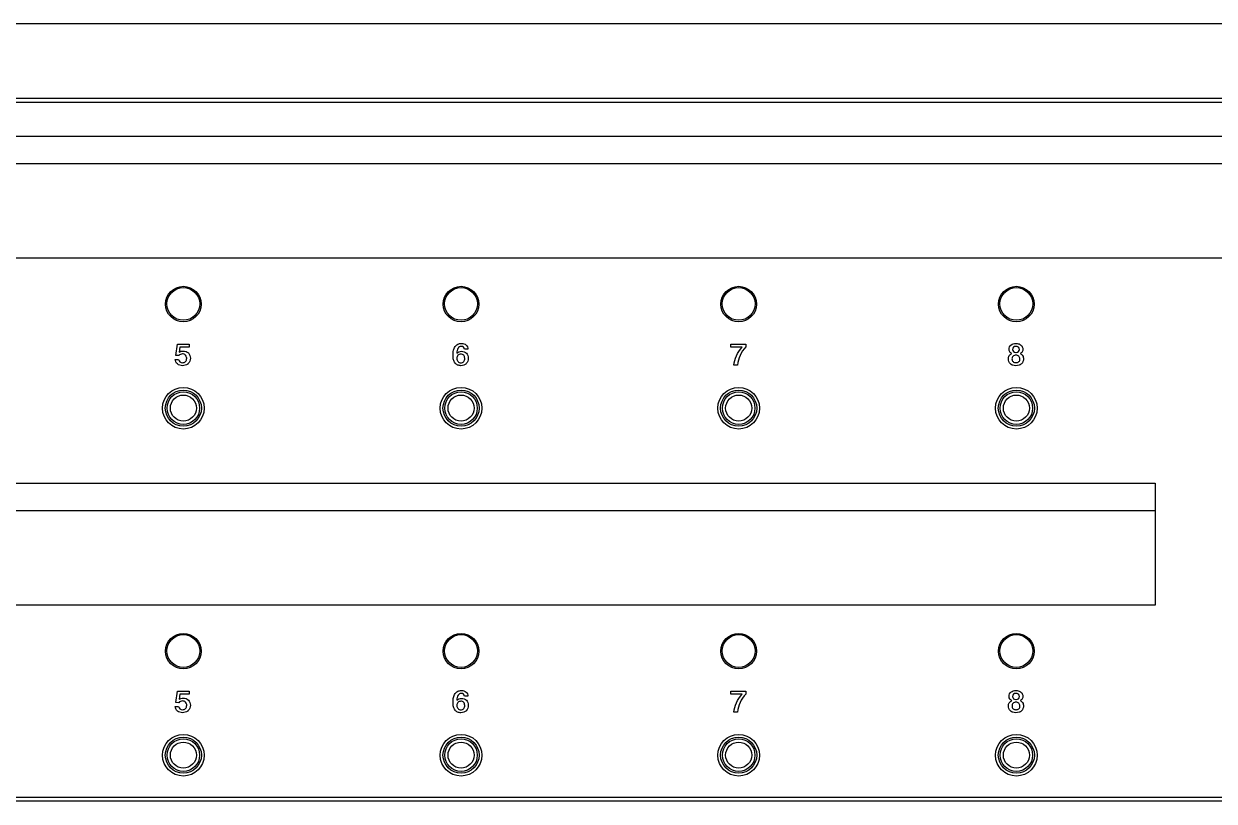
# Model space of a CAD drawing. Header units: inches. Extents: x 29 to 2254, y 8 to 2046.
# Drawn here: x 38.354 to 42.35, y 33.62 to 36.23 of the extents above; entities that cross this region are included whole.
import ezdxf

# ---------------------------------------------------------------- set-up
doc = ezdxf.new("R2010")
doc.units = ezdxf.units.IN
doc.header["$MEASUREMENT"] = 0

msp = doc.modelspace()

# ---------------------------------------------------------------- linework, layer by layer
at = {"color": 7, "linetype": 'Continuous'}
for p, q in [((47.4094, 36.2297), (31.3018, 36.2297)), ((47.4094, 35.979), (31.3018, 35.979)), ((47.3954, 35.965), (31.3157, 35.965)), ((34.6948, 35.8527), (45.8807, 35.8527)), ((45.8807, 35.7595), (34.6948, 35.7595)), ((45.8807, 35.4425), (34.6948, 35.4425)), ((38.8643, 35.1159), (38.8696, 35.1543)), ((38.8696, 35.1543), (38.9093, 35.1543)), ((38.8779, 35.1442), (38.8755, 35.127)), ((38.9093, 35.1442), (38.8779, 35.1442)), ((38.9093, 35.1543), (38.9093, 35.1442)), ((39.845, 35.1371), (39.8333, 35.1371)), ((40.7275, 35.1543), (40.7777, 35.1543)), ((40.7275, 35.1437), (40.7275, 35.1543)), ((40.7652, 35.1437), (40.7275, 35.1437)), ((40.7777, 35.1543), (40.7777, 35.1447)), ((38.8621, 35.103), (38.8737, 35.103)), ((38.8747, 35.1156), (38.8643, 35.1159)), ((40.7501, 35.084), (40.7375, 35.084)), ((34.6948, 34.6875), (42.152, 34.6875)), ((42.152, 34.6875), (42.152, 34.5943)), ((42.152, 34.5943), (34.6948, 34.5943)), ((42.152, 34.5943), (42.152, 34.2773)), ((42.152, 34.2773), (34.6948, 34.2773)), ((38.8643, 33.9507), (38.8697, 33.9891)), ((38.8697, 33.9891), (38.9093, 33.9891)), ((38.8779, 33.979), (38.8755, 33.9618)), ((38.9093, 33.979), (38.8779, 33.979)), ((38.9093, 33.9891), (38.9093, 33.979)), ((39.845, 33.9719), (39.8333, 33.9719)), ((40.7275, 33.9891), (40.7778, 33.9891)), ((40.7275, 33.9785), (40.7275, 33.9891)), ((40.7652, 33.9785), (40.7275, 33.9785)), ((40.7778, 33.9891), (40.7778, 33.9795)), ((38.8621, 33.9379), (38.8737, 33.9379)), ((38.8747, 33.9504), (38.8643, 33.9507)), ((40.7501, 33.9188), (40.7376, 33.9188)), ((47.4094, 33.6197), (31.3018, 33.6197)), ((31.3157, 33.6337), (47.3954, 33.6337))]:
    msp.add_line(p, q, dxfattribs=at)
for centre, radius in [((38.8895, 35.2887), 0.0597), ((38.8895, 35.2892), 0.055), ((39.8217, 35.2887), 0.0597), ((39.8217, 35.2892), 0.055), ((40.7538, 35.2887), 0.0597), ((40.7538, 35.2892), 0.055), ((41.686, 35.2887), 0.0597), ((41.686, 35.2892), 0.055), ((38.8895, 34.9392), 0.0699), ((39.8217, 34.9392), 0.0699), ((40.7538, 34.9392), 0.0699), ((41.686, 34.9392), 0.0699), ((38.8895, 34.9396), 0.0606), ((38.8895, 34.9396), 0.0547), ((38.8895, 34.9396), 0.0437), ((39.8217, 34.9396), 0.0606), ((39.8217, 34.9396), 0.0547), ((39.8217, 34.9396), 0.0437), ((40.7538, 34.9396), 0.0606), ((40.7538, 34.9396), 0.0547), ((40.7538, 34.9396), 0.0437), ((41.686, 34.9396), 0.0606), ((41.686, 34.9396), 0.0547), ((41.686, 34.9396), 0.0437), ((38.8895, 34.1235), 0.0597), ((38.8895, 34.124), 0.055), ((39.8217, 34.1235), 0.0597), ((39.8217, 34.124), 0.055), ((40.7538, 34.1235), 0.0597), ((40.7538, 34.124), 0.055), ((41.686, 34.1235), 0.0597), ((41.686, 34.124), 0.055), ((38.8895, 33.774), 0.0699), ((38.8895, 33.7744), 0.0606), ((38.8895, 33.7744), 0.0547), ((38.8895, 33.7744), 0.0437), ((39.8217, 33.774), 0.0699), ((39.8217, 33.7744), 0.0606), ((39.8217, 33.7744), 0.0547), ((39.8217, 33.7744), 0.0437), ((40.7538, 33.774), 0.0699), ((40.7538, 33.7744), 0.0606), ((40.7538, 33.7744), 0.0547), ((40.7538, 33.7744), 0.0437), ((41.686, 33.774), 0.0699), ((41.686, 33.7744), 0.0606), ((41.686, 33.7744), 0.0547), ((41.686, 33.7744), 0.0437)]:
    msp.add_circle(centre, radius, dxfattribs=at)
for points, knots in [([(38.8755, 35.127), (38.8773, 35.1284), (38.8817, 35.1306), (38.8926, 35.132), (38.9087, 35.1266), (38.9154, 35.1066), (38.91, 35.0926), (38.9046, 35.0879), (38.9041, 35.0875)], [0, 0, 0, 0, 0.092404, 0.195666, 0.449479, 0.707111, 0.97095, 1, 1, 1, 1]), ([(39.8393, 35.0888), (39.8371, 35.0865), (39.8314, 35.0829), (39.8209, 35.0814), (39.8099, 35.0831), (39.8006, 35.0907), (39.7956, 35.1026), (39.7944, 35.1173), (39.7957, 35.1326), (39.8, 35.1439), (39.8041, 35.1486), (39.8052, 35.1497)], [0, 0, 0, 0, 0.090147, 0.18811, 0.298921, 0.401333, 0.516791, 0.660179, 0.824204, 0.955016, 1, 1, 1, 1]), ([(39.8052, 35.1497), (39.8069, 35.1514), (39.8123, 35.1553), (39.8243, 35.1575), (39.84, 35.1535), (39.8447, 35.1423), (39.845, 35.1371)], [0, 0, 0, 0, 0.137496, 0.378269, 0.697474, 1, 1, 1, 1]), ([(39.8333, 35.1371), (39.833, 35.1397), (39.8307, 35.1453), (39.8207, 35.1479), (39.8082, 35.1408), (39.8076, 35.1296), (39.8074, 35.1236)], [0, 0, 0, 0, 0.170694, 0.346201, 0.610012, 1, 1, 1, 1]), ([(39.8074, 35.1236), (39.8093, 35.1258), (39.8144, 35.1295), (39.8263, 35.1312), (39.842, 35.1256), (39.8483, 35.1064), (39.8439, 35.0934), (39.8393, 35.0888)], [0, 0, 0, 0, 0.119255, 0.247872, 0.48695, 0.732781, 1, 1, 1, 1]), ([(40.7375, 35.084), (40.7386, 35.0946), (40.7446, 35.1165), (40.7576, 35.135), (40.7652, 35.1437)], [0, 0, 0, 0, 0.481897, 1, 1, 1, 1]), ([(40.7777, 35.1447), (40.7701, 35.1362), (40.7569, 35.1174), (40.7512, 35.0951), (40.7501, 35.084)], [0, 0, 0, 0, 0.505977, 1, 1, 1, 1]), ([(41.6708, 35.1225), (41.6681, 35.1239), (41.663, 35.1278), (41.6604, 35.1392), (41.6668, 35.154), (41.6833, 35.1574), (41.6943, 35.1556), (41.6982, 35.1535)], [0, 0, 0, 0, 0.139596, 0.278511, 0.518448, 0.794361, 1, 1, 1, 1]), ([(41.6846, 35.1466), (41.6815, 35.1466), (41.6756, 35.1453), (41.672, 35.1366), (41.6754, 35.1278), (41.6816, 35.1263), (41.6849, 35.1264), (41.6851, 35.1264)], [0, 0, 0, 0, 0.25708, 0.488722, 0.727994, 0.986936, 1, 1, 1, 1]), ([(41.6851, 35.1264), (41.6881, 35.1264), (41.6939, 35.128), (41.6974, 35.1365), (41.6938, 35.1453), (41.6878, 35.1467), (41.6846, 35.1466)], [0, 0, 0, 0, 0.25313, 0.494513, 0.733517, 1, 1, 1, 1]), ([(41.6982, 35.1535), (41.6994, 35.1528), (41.7046, 35.1492), (41.709, 35.1393), (41.7064, 35.1279), (41.7013, 35.1239), (41.6986, 35.1225)], [0, 0, 0, 0, 0.110547, 0.518709, 0.758984, 1, 1, 1, 1]), ([(38.9041, 35.0875), (38.8993, 35.0837), (38.8866, 35.0802), (38.868, 35.0852), (38.8625, 35.0974), (38.8621, 35.103)], [0, 0, 0, 0, 0.339926, 0.680125, 1, 1, 1, 1]), ([(38.8737, 35.103), (38.874, 35.1001), (38.8769, 35.0937), (38.8871, 35.0909), (38.8984, 35.0947), (38.901, 35.1035), (38.9007, 35.1084), (38.9006, 35.1092)], [0, 0, 0, 0, 0.208104, 0.424303, 0.681719, 0.947444, 1, 1, 1, 1]), ([(38.9006, 35.1092), (38.9003, 35.1124), (38.8977, 35.1191), (38.8879, 35.1222), (38.8796, 35.1206), (38.876, 35.1174), (38.8747, 35.1156)], [0, 0, 0, 0, 0.26867, 0.598087, 0.800501, 1, 1, 1, 1]), ([(39.8211, 35.1205), (39.8174, 35.1205), (39.8099, 35.1177), (39.8069, 35.1061), (39.81, 35.0947), (39.8175, 35.0917), (39.8211, 35.0917)], [0, 0, 0, 0, 0.241648, 0.499705, 0.758886, 1, 1, 1, 1]), ([(39.8211, 35.0917), (39.8247, 35.0917), (39.8323, 35.0948), (39.8351, 35.1064), (39.832, 35.1178), (39.8247, 35.1205), (39.8211, 35.1205)], [0, 0, 0, 0, 0.241723, 0.512334, 0.761267, 1, 1, 1, 1]), ([(41.6723, 35.0841), (41.67, 35.0851), (41.6626, 35.0896), (41.658, 35.1025), (41.6611, 35.1162), (41.6674, 35.1211), (41.6708, 35.1225)], [0, 0, 0, 0, 0.154255, 0.5325, 0.769533, 1, 1, 1, 1]), ([(41.6846, 35.1172), (41.681, 35.1172), (41.6738, 35.1152), (41.6701, 35.1046), (41.6739, 35.0941), (41.6811, 35.0921), (41.6849, 35.0921), (41.6851, 35.0921)], [0, 0, 0, 0, 0.252645, 0.495683, 0.737206, 0.987122, 1, 1, 1, 1]), ([(41.6986, 35.1225), (41.702, 35.1212), (41.7083, 35.1162), (41.7115, 35.1025), (41.7063, 35.0888), (41.6947, 35.0827), (41.6844, 35.0815), (41.6767, 35.0824), (41.6728, 35.0839), (41.6723, 35.0841)], [0, 0, 0, 0, 0.148762, 0.305679, 0.553881, 0.682618, 0.831136, 0.974788, 1, 1, 1, 1]), ([(41.6851, 35.0921), (41.6886, 35.0921), (41.6956, 35.0942), (41.6993, 35.1048), (41.6954, 35.1153), (41.6883, 35.1172), (41.6846, 35.1172)], [0, 0, 0, 0, 0.248317, 0.500731, 0.74221, 1, 1, 1, 1]), ([(39.8393, 33.9236), (39.8371, 33.9213), (39.8314, 33.9176), (39.821, 33.9162), (39.8099, 33.9179), (39.8007, 33.9255), (39.7956, 33.9374), (39.7944, 33.9521), (39.7957, 33.9674), (39.8, 33.9787), (39.8041, 33.9834), (39.8052, 33.9845)], [0, 0, 0, 0, 0.090134, 0.1881, 0.298871, 0.401303, 0.516781, 0.660146, 0.824187, 0.954996, 1, 1, 1, 1]), ([(39.8052, 33.9845), (39.807, 33.9862), (39.8123, 33.9901), (39.8243, 33.9923), (39.84, 33.9883), (39.8447, 33.9771), (39.845, 33.9719)], [0, 0, 0, 0, 0.137561, 0.378244, 0.697462, 1, 1, 1, 1]), ([(39.8333, 33.9719), (39.833, 33.9745), (39.8308, 33.9801), (39.8208, 33.9827), (39.8082, 33.9756), (39.8077, 33.9644), (39.8074, 33.9584)], [0, 0, 0, 0, 0.170694, 0.346201, 0.610012, 1, 1, 1, 1]), ([(40.7376, 33.9188), (40.7386, 33.9294), (40.7446, 33.9513), (40.7576, 33.9698), (40.7652, 33.9785)], [0, 0, 0, 0, 0.481897, 1, 1, 1, 1]), ([(40.7778, 33.9795), (40.7701, 33.971), (40.7569, 33.9522), (40.7512, 33.9299), (40.7501, 33.9188)], [0, 0, 0, 0, 0.505977, 1, 1, 1, 1]), ([(41.6708, 33.9573), (41.6681, 33.9587), (41.663, 33.9626), (41.6604, 33.974), (41.6668, 33.9888), (41.6834, 33.9922), (41.6943, 33.9904), (41.6982, 33.9883)], [0, 0, 0, 0, 0.139596, 0.278511, 0.518448, 0.794361, 1, 1, 1, 1]), ([(41.6846, 33.9814), (41.6815, 33.9814), (41.6756, 33.9801), (41.672, 33.9714), (41.6754, 33.9626), (41.6817, 33.9611), (41.6849, 33.9612), (41.6851, 33.9612)], [0, 0, 0, 0, 0.25708, 0.488722, 0.727994, 0.986936, 1, 1, 1, 1]), ([(41.6851, 33.9612), (41.6881, 33.9612), (41.6939, 33.9628), (41.6974, 33.9713), (41.6938, 33.9801), (41.6878, 33.9815), (41.6846, 33.9814)], [0, 0, 0, 0, 0.25313, 0.494513, 0.733517, 1, 1, 1, 1]), ([(41.6982, 33.9883), (41.6994, 33.9876), (41.7047, 33.984), (41.709, 33.9741), (41.7064, 33.9627), (41.7013, 33.9587), (41.6986, 33.9573)], [0, 0, 0, 0, 0.110547, 0.518709, 0.758984, 1, 1, 1, 1]), ([(38.9041, 33.9223), (38.8993, 33.9185), (38.8866, 33.915), (38.868, 33.92), (38.8625, 33.9322), (38.8621, 33.9379)], [0, 0, 0, 0, 0.339926, 0.680125, 1, 1, 1, 1]), ([(38.8737, 33.9379), (38.874, 33.9349), (38.8769, 33.9286), (38.8871, 33.9257), (38.8985, 33.9295), (38.901, 33.9383), (38.9008, 33.9432), (38.9007, 33.944)], [0, 0, 0, 0, 0.208104, 0.424303, 0.681719, 0.947444, 1, 1, 1, 1]), ([(38.9007, 33.944), (38.9003, 33.9472), (38.8977, 33.9539), (38.8879, 33.957), (38.8796, 33.9554), (38.8761, 33.9522), (38.8747, 33.9504)], [0, 0, 0, 0, 0.26867, 0.598087, 0.800501, 1, 1, 1, 1]), ([(38.8755, 33.9618), (38.8773, 33.9632), (38.8817, 33.9655), (38.8926, 33.9668), (38.9087, 33.9614), (38.9155, 33.9414), (38.91, 33.9274), (38.9046, 33.9227), (38.9041, 33.9223)], [0, 0, 0, 0, 0.092404, 0.195666, 0.449479, 0.707111, 0.97095, 1, 1, 1, 1]), ([(39.8074, 33.9584), (39.8093, 33.9606), (39.8144, 33.9643), (39.8263, 33.966), (39.842, 33.9604), (39.8483, 33.9412), (39.8439, 33.9282), (39.8393, 33.9236)], [0, 0, 0, 0, 0.119255, 0.247872, 0.48695, 0.732781, 1, 1, 1, 1]), ([(39.8211, 33.9552), (39.8174, 33.9552), (39.8099, 33.9525), (39.8069, 33.9409), (39.81, 33.9295), (39.8175, 33.9265), (39.8211, 33.9265)], [0, 0, 0, 0, 0.241648, 0.499705, 0.758886, 1, 1, 1, 1]), ([(39.8211, 33.9265), (39.8247, 33.9265), (39.8323, 33.9296), (39.8352, 33.9412), (39.832, 33.9526), (39.8247, 33.9553), (39.8211, 33.9552)], [0, 0, 0, 0, 0.241723, 0.512334, 0.761267, 1, 1, 1, 1]), ([(41.6723, 33.9189), (41.67, 33.9199), (41.6627, 33.9244), (41.658, 33.9373), (41.6611, 33.951), (41.6674, 33.9559), (41.6708, 33.9573)], [0, 0, 0, 0, 0.154197, 0.532467, 0.769517, 1, 1, 1, 1]), ([(41.6846, 33.952), (41.681, 33.952), (41.6738, 33.95), (41.6702, 33.9394), (41.6739, 33.9289), (41.6811, 33.9269), (41.6849, 33.9269), (41.6851, 33.9269)], [0, 0, 0, 0, 0.252645, 0.495683, 0.737206, 0.987122, 1, 1, 1, 1]), ([(41.6986, 33.9573), (41.702, 33.956), (41.7083, 33.951), (41.7115, 33.9373), (41.7063, 33.9236), (41.6947, 33.9175), (41.6844, 33.9163), (41.6767, 33.9172), (41.6728, 33.9187), (41.6723, 33.9189)], [0, 0, 0, 0, 0.148757, 0.305667, 0.55386, 0.682706, 0.831089, 0.974801, 1, 1, 1, 1]), ([(41.6851, 33.9269), (41.6886, 33.9269), (41.6956, 33.929), (41.6993, 33.9396), (41.6954, 33.9501), (41.6883, 33.952), (41.6846, 33.952)], [0, 0, 0, 0, 0.248317, 0.500731, 0.74221, 1, 1, 1, 1])]:
    msp.add_open_spline(points, degree=3, knots=knots, dxfattribs=at)

doc.saveas('drawing.dxf')
